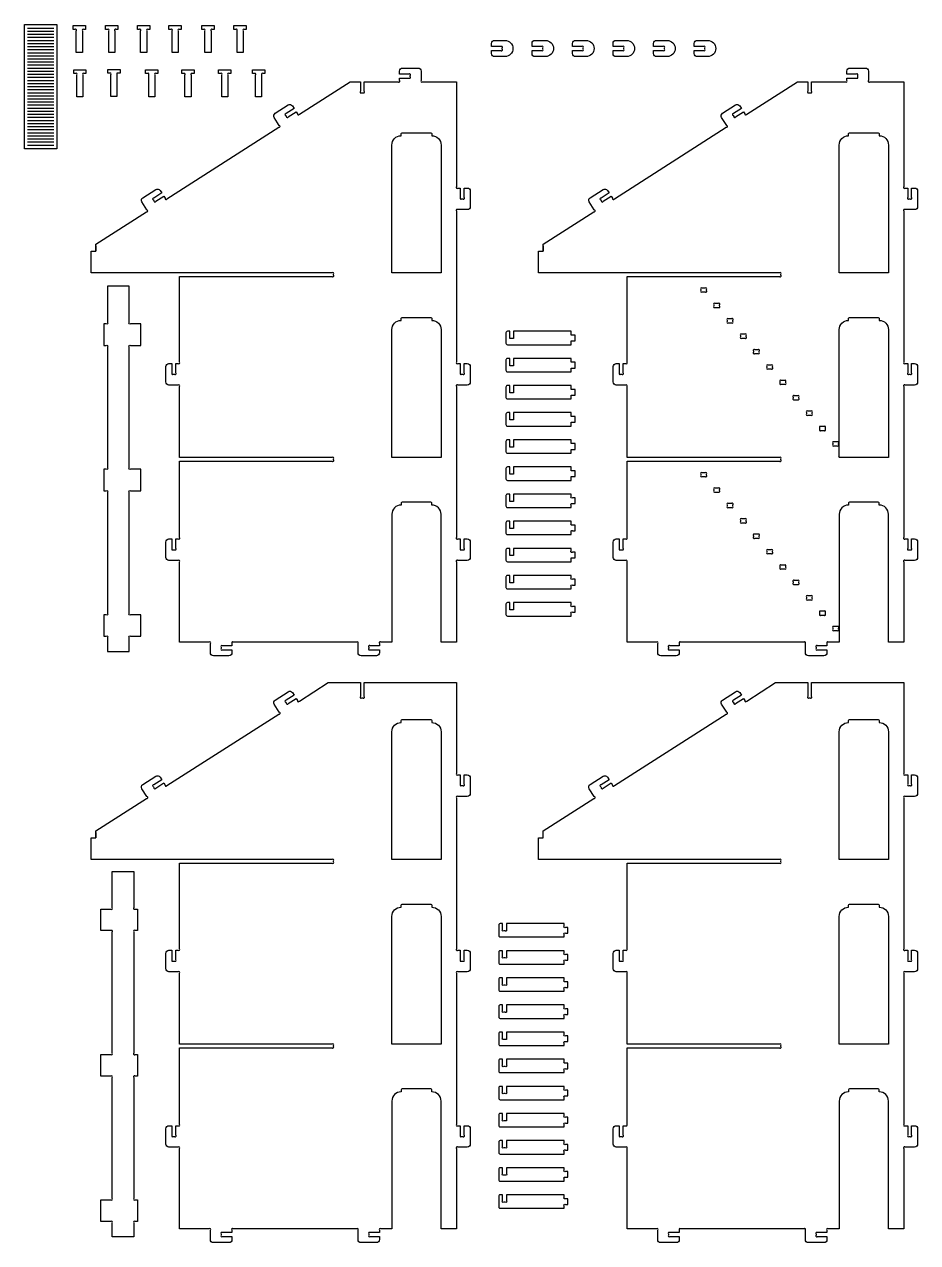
# Model space of a CAD drawing. Extents: x 4982 to 16003, y -2148 to 3908.
# Drawn here: x 13215 to 16003, y 22 to 3822 of the extents above; entities that cross this region are included whole.
import ezdxf

# ---------------------------------------------------------------- set-up
doc = ezdxf.new("R2010")
doc.units = 0
doc.header["$MEASUREMENT"] = 0
doc.layers.add('LAYER_1', color=18, linetype='CONTINUOUS')

msp = doc.modelspace()

# ---------------------------------------------------------------- linework, layer by layer
at = {"layer": 'LAYER_1'}
msp.add_lwpolyline([(13214.8, 3821.8), (13316.6, 3821.8), (13316.6, 3434), (13214.8, 3434)], close=True, dxfattribs=at)
for points in [[(13224.4, 3810.3), (13307, 3810.3)], [(13224.4, 3800.7), (13307, 3800.7)], [(13224.4, 3791.1), (13307, 3791.1)], [(13224.4, 3781.5), (13307, 3781.5)], [(13224.4, 3771.9), (13307, 3771.9)], [(13224.4, 3762.3), (13307, 3762.3)], [(13224.4, 3752.7), (13307, 3752.7)], [(13224.4, 3743.1), (13307, 3743.1)], [(13224.4, 3733.5), (13307, 3733.5)], [(13224.4, 3723.9), (13307, 3723.9)], [(13224.4, 3714.3), (13307, 3714.3)], [(13224.4, 3704.7), (13307, 3704.7)], [(13224.4, 3695.1), (13307, 3695.1)], [(13224.4, 3685.5), (13307, 3685.5)], [(13224.4, 3675.9), (13307, 3675.9)], [(13224.4, 3666.3), (13307, 3666.3)], [(13224.4, 3656.7), (13307, 3656.7)], [(13224.4, 3647.1), (13307, 3647.1)], [(13224.4, 3637.5), (13307, 3637.5)], [(13224.4, 3627.9), (13307, 3627.9)], [(13224.4, 3618.3), (13307, 3618.3)], [(13224.4, 3608.7), (13307, 3608.7)], [(13224.4, 3599.1), (13307, 3599.1)], [(13224.4, 3589.5), (13307, 3589.5)], [(13224.4, 3579.9), (13307, 3579.9)], [(13224.4, 3570.3), (13307, 3570.3)], [(13224.4, 3560.7), (13307, 3560.7)], [(13224.4, 3551.1), (13307, 3551.1)], [(13224.4, 3541.5), (13307, 3541.5)], [(13224.4, 3531.9), (13307, 3531.9)], [(13224.4, 3522.3), (13307, 3522.3)], [(13224.4, 3512.7), (13307, 3512.7)], [(13224.4, 3503.1), (13307, 3503.1)], [(14010.6, 3506.5), (14006.5, 3513.1)], [(13224.4, 3493.5), (13307, 3493.5)], [(13224.4, 3483.9), (13307, 3483.9)], [(13224.4, 3474.3), (13307, 3474.3)], [(13224.4, 3464.7), (13307, 3464.7)], [(13224.4, 3455.1), (13307, 3455.1)], [(13224.4, 3445.5), (13307, 3445.5)], [(14563.5, 3239.7), (14563.5, 3086.8)]]:
    msp.add_lwpolyline(points, dxfattribs=at)
for points in [[(13405.7, 3805.9), (13400.3, 3805.9, 1), (13396.1, 3801.6), (13396.1, 3733.9), (13376.9, 3733.9), (13376.9, 3801.6, 1), (13372.7, 3805.9), (13367.3, 3805.9), (13367.3, 3817.9), (13405.7, 3817.9)], [(13507, 3805.9), (13501.7, 3805.9, 1), (13497.4, 3801.6), (13497.4, 3733.9), (13478.2, 3733.9), (13478.2, 3801.6, 1), (13474, 3805.9), (13468.6, 3805.9), (13468.6, 3817.9), (13507, 3817.9)], [(13606.4, 3805.9), (13601, 3805.9, 1), (13596.8, 3801.6), (13596.8, 3733.9), (13577.6, 3733.9), (13577.6, 3801.6, 1), (13573.3, 3805.9), (13568, 3805.9), (13568, 3817.9), (13606.4, 3817.9)], [(13704.7, 3805.9), (13699.4, 3805.9, 1), (13695.1, 3801.6), (13695.1, 3733.9), (13675.9, 3733.9), (13675.9, 3801.6, 1), (13671.7, 3805.9), (13666.3, 3805.9), (13666.3, 3817.9), (13704.7, 3817.9)], [(13807, 3805.9), (13801.7, 3805.9, 1), (13797.4, 3801.6), (13797.4, 3733.9), (13778.2, 3733.9), (13778.2, 3801.6, 1), (13774, 3805.9), (13768.6, 3805.9), (13768.6, 3817.9), (13807, 3817.9)], [(13907.4, 3805.9), (13902, 3805.9, 1), (13897.8, 3801.6), (13897.8, 3733.9), (13878.6, 3733.9), (13878.6, 3801.6, 1), (13874.3, 3805.9), (13869, 3805.9), (13869, 3817.9), (13907.4, 3817.9)], [(14672.7, 3740.5), (14702.1, 3740.5, 1), (14706.3, 3744.7), (14706.3, 3748.2, 1), (14702.1, 3752.5), (14672.7, 3752.5), (14672.7, 3762.1, -0.414214), (14682.3, 3771.7), (14714.7, 3771.7, -1), (14714.7, 3721.3), (14682.3, 3721.3, -0.414214), (14672.7, 3730.9)], [(14799.3, 3740.5), (14828.6, 3740.5, 1), (14832.9, 3744.7), (14832.9, 3748.2, 1), (14828.6, 3752.5), (14799.3, 3752.5), (14799.3, 3762.1, -0.414214), (14808.9, 3771.7), (14841.3, 3771.7, -1), (14841.3, 3721.3), (14808.9, 3721.3, -0.414214), (14799.3, 3730.9)], [(14925.9, 3740.5), (14955.2, 3740.5, 1), (14959.5, 3744.7), (14959.5, 3748.2, 1), (14955.2, 3752.5), (14925.9, 3752.5), (14925.9, 3762.1, -0.414214), (14935.5, 3771.7), (14967.9, 3771.7, -1), (14967.9, 3721.3), (14935.5, 3721.3, -0.414214), (14925.9, 3730.9)], [(15052.4, 3740.5), (15081.8, 3740.5, 1), (15086, 3744.7), (15086, 3748.2, 1), (15081.8, 3752.5), (15052.4, 3752.5), (15052.4, 3762.1, -0.414214), (15062, 3771.7), (15094.4, 3771.7, -1), (15094.4, 3721.3), (15062, 3721.3, -0.414214), (15052.4, 3730.9)], [(15179, 3740.5), (15208.4, 3740.5, 1), (15212.6, 3744.7), (15212.6, 3748.2, 1), (15208.4, 3752.5), (15179, 3752.5), (15179, 3762.1, -0.414214), (15188.6, 3771.7), (15221, 3771.7, -1), (15221, 3721.3), (15188.6, 3721.3, -0.414214), (15179, 3730.9)], [(15305.6, 3740.5), (15334.9, 3740.5, 1), (15339.2, 3744.7), (15339.2, 3748.2, 1), (15334.9, 3752.5), (15305.6, 3752.5), (15305.6, 3762.1, -0.414214), (15315.2, 3771.7), (15347.6, 3771.7, -1), (15347.6, 3721.3), (15315.2, 3721.3, -0.414214), (15305.6, 3730.9)], [(13407.2, 3668.2), (13401.8, 3668.2, 1), (13397.6, 3664), (13397.6, 3596.2), (13378.4, 3596.2), (13378.4, 3664, 1), (13374.2, 3668.2), (13368.8, 3668.2), (13368.8, 3680.2), (13407.2, 3680.2)], [(13437.9, 3131.3), (13437.9, 3114.3), (13437.9, 3136.2), (13596.2, 3237.2, 1), (13597.5, 3243), (13581.7, 3267.8, -0.414214), (13584.6, 3281), (13625.1, 3306.8, -0.414214), (13638.3, 3303.9), (13643.5, 3295.8), (13618.8, 3280, 1), (13617.5, 3274.2), (13619.4, 3271.2, 1), (13625.2, 3269.9), (13650, 3285.7), (13654.1, 3279.2, 1), (13660, 3277.9), (14009.3, 3500.7, 1), (14010.6, 3506.5), (13994.9, 3531.3, -0.414214), (13997.8, 3544.5), (14038.3, 3570.3, -0.414214), (14051.5, 3567.4), (14056.7, 3559.3), (14031.9, 3543.5, 1), (14030.6, 3537.7), (14032.5, 3534.7, 1), (14038.4, 3533.4), (14063.1, 3549.2), (14067.3, 3542.7, 1), (14073.2, 3541.4), (14231.5, 3642.3), (14263.5, 3642.3), (14263.5, 3613, 1), (14267.7, 3608.7), (14271.2, 3608.7, 1), (14275.5, 3613), (14275.5, 3642.3), (14381.6, 3642.3, 1), (14385.9, 3646.6), (14385.9, 3654.3), (14415.2, 3654.3, 1), (14419.5, 3658.6), (14419.5, 3662.1, 1), (14415.2, 3666.3), (14385.9, 3666.3), (14385.9, 3675.9, -0.414214), (14395.5, 3685.5), (14443.5, 3685.5, -0.414214), (14453.1, 3675.9), (14453.1, 3646.6, 1), (14457.3, 3642.3), (14563.5, 3642.3), (14563.5, 3315.4, 1), (14567.7, 3311.1), (14575.5, 3311.1), (14575.5, 3281.8, 1), (14579.7, 3277.5), (14583.2, 3277.5, 1), (14587.5, 3281.8), (14587.5, 3311.1), (14597.1, 3311.1, -0.414214), (14606.7, 3301.5), (14606.7, 3253.5, -0.414214), (14597.1, 3243.9), (14567.7, 3243.9, 1), (14563.5, 3239.7), (14563.5, 2768.2, 1), (14567.7, 2763.9), (14575.5, 2763.9), (14575.5, 2734.6, 1), (14579.7, 2730.3), (14583.2, 2730.3, 1), (14587.5, 2734.6), (14587.5, 2763.9), (14597.1, 2763.9, -0.414214), (14606.7, 2754.3), (14606.7, 2706.3, -0.414214), (14597.1, 2696.7), (14567.7, 2696.7, 1), (14563.5, 2692.5), (14563.5, 2221, 1), (14567.7, 2216.7), (14575.5, 2216.7), (14575.5, 2187.4, 1), (14579.7, 2183.1), (14583.2, 2183.1, 1), (14587.5, 2187.4), (14587.5, 2216.7), (14597.1, 2216.7, -0.414214), (14606.7, 2207.1), (14606.7, 2159.1, -0.414214), (14597.1, 2149.5), (14567.7, 2149.5, 1), (14563.5, 2145.3), (14563.5, 1895.1), (14515.5, 1895.1), (14515.5, 2293.5, 0.414214), (14486.7, 2322.3), (14486.7, 2327.1, 0.414214), (14481.9, 2331.9), (14395.5, 2331.9, 0.414214), (14390.7, 2327.1), (14390.7, 2322.3, 0.414214), (14361.9, 2293.5), (14361.9, 1895.1), (14327.7, 1895.1, 1), (14323.5, 1890.9), (14323.5, 1883.1), (14294.1, 1883.1, 1), (14289.9, 1878.9), (14289.9, 1875.4, 1), (14294.1, 1871.1), (14323.5, 1871.1), (14323.5, 1861.5, -0.414214), (14313.9, 1851.9), (14265.9, 1851.9, -0.414214), (14256.3, 1861.5), (14256.3, 1890.9, 1), (14252, 1895.1), (13866.9, 1895.1, 1), (13862.7, 1890.9), (13862.7, 1883.1), (13833.3, 1883.1, 1), (13829.1, 1878.9), (13829.1, 1875.4, 1), (13833.3, 1871.1), (13862.7, 1871.1), (13862.7, 1861.5, -0.414214), (13853.1, 1851.9), (13805.1, 1851.9, -0.414214), (13795.5, 1861.5), (13795.5, 1890.9, 1), (13791.2, 1895.1), (13699.5, 1895.1), (13699.5, 2145.3, 1), (13695.2, 2149.5), (13665.9, 2149.5, -0.414214), (13656.3, 2159.1), (13656.3, 2207.1, -0.414214), (13665.9, 2216.7), (13675.5, 2216.7), (13675.5, 2187.4, 1), (13679.7, 2183.1), (13683.2, 2183.1, 1), (13687.5, 2187.4), (13687.5, 2216.7), (13695.2, 2216.7, 1), (13699.5, 2221), (13699.5, 2459.1), (14175.2, 2459.1, 1), (14179.5, 2463.4), (14179.5, 2466.9, 1), (14175.2, 2471.1), (13699.5, 2471.1), (13699.5, 2692.5, 1), (13695.2, 2696.7), (13665.9, 2696.7, -0.414214), (13656.3, 2706.3), (13656.3, 2754.3, -0.414214), (13665.9, 2763.9), (13675.5, 2763.9), (13675.5, 2734.6, 1), (13679.7, 2730.3), (13683.2, 2730.3, 1), (13687.5, 2734.6), (13687.5, 2763.9), (13695.2, 2763.9, 1), (13699.5, 2768.2), (13699.5, 3035.1), (14175.2, 3035.1, 1), (14179.5, 3039.4), (14179.5, 3042.9, 1), (14175.2, 3047.1), (13423.5, 3047.1), (13423.5, 3114.3), (13437.9, 3114.3)], [(13513.5, 3669.1), (13508.1, 3669.1, 1), (13503.9, 3664.9), (13503.9, 3597.1), (13484.7, 3597.1), (13484.7, 3664.9, 1), (13480.4, 3669.1), (13475.1, 3669.1), (13475.1, 3681.1), (13513.5, 3681.1)], [(13631.7, 3668.2), (13626.4, 3668.2, 1), (13622.1, 3664), (13622.1, 3596.2), (13602.9, 3596.2), (13602.9, 3664, 1), (13598.7, 3668.2), (13593.3, 3668.2), (13593.3, 3680.2), (13631.7, 3680.2)], [(13744.9, 3668.2), (13739.5, 3668.2, 1), (13735.3, 3664), (13735.3, 3596.2), (13716.1, 3596.2), (13716.1, 3664, 1), (13711.8, 3668.2), (13706.5, 3668.2), (13706.5, 3680.2), (13744.9, 3680.2)], [(13859.7, 3668.2), (13854.3, 3668.2, 1), (13850.1, 3664), (13850.1, 3596.2), (13830.9, 3596.2), (13830.9, 3664, 1), (13826.7, 3668.2), (13821.3, 3668.2), (13821.3, 3680.2), (13859.7, 3680.2)], [(13965.1, 3668.2), (13959.8, 3668.2, 1), (13955.5, 3664), (13955.5, 3596.2), (13936.3, 3596.2), (13936.3, 3664, 1), (13932.1, 3668.2), (13926.7, 3668.2), (13926.7, 3680.2), (13965.1, 3680.2)], [(14834.2, 3131.3), (14834.2, 3114.3), (14834.2, 3136.2), (14992.5, 3237.2, 1), (14993.8, 3243), (14978, 3267.8, -0.414214), (14980.9, 3281), (15021.4, 3306.8, -0.414214), (15034.6, 3303.9), (15039.8, 3295.8), (15015, 3280, 1), (15013.7, 3274.2), (15015.6, 3271.2, 1), (15021.5, 3269.9), (15046.2, 3285.7), (15050.4, 3279.2, 1), (15056.3, 3277.9), (15405.6, 3500.7, 1), (15406.9, 3506.5), (15391.1, 3531.3, -0.414214), (15394.1, 3544.5), (15434.5, 3570.3, -0.414214), (15447.8, 3567.4), (15452.9, 3559.3), (15428.2, 3543.5, 1), (15426.9, 3537.7), (15428.8, 3534.7, 1), (15434.6, 3533.4), (15459.4, 3549.2), (15463.6, 3542.7, 1), (15469.4, 3541.4), (15627.7, 3642.3), (15659.8, 3642.3), (15659.8, 3613, 1), (15664, 3608.7), (15667.5, 3608.7, 1), (15671.8, 3613), (15671.8, 3642.3), (15777.9, 3642.3, 1), (15782.2, 3646.6), (15782.2, 3654.3), (15811.5, 3654.3, 1), (15815.8, 3658.6), (15815.8, 3662.1, 1), (15811.5, 3666.3), (15782.2, 3666.3), (15782.2, 3675.9, -0.414214), (15791.8, 3685.5), (15839.8, 3685.5, -0.414214), (15849.4, 3675.9), (15849.4, 3646.6, 1), (15853.6, 3642.3), (15959.8, 3642.3), (15959.8, 3315.4, 1), (15964, 3311.1), (15971.8, 3311.1), (15971.8, 3281.8, 1), (15976, 3277.5), (15979.5, 3277.5, 1), (15983.8, 3281.8), (15983.8, 3311.1), (15993.4, 3311.1, -0.414214), (16003, 3301.5), (16003, 3253.5, -0.414214), (15993.4, 3243.9), (15964, 3243.9, 1), (15959.8, 3239.7), (15959.8, 2768.2, 1), (15964, 2763.9), (15971.8, 2763.9), (15971.8, 2734.6, 1), (15976, 2730.3), (15979.5, 2730.3, 1), (15983.8, 2734.6), (15983.8, 2763.9), (15993.4, 2763.9, -0.414214), (16003, 2754.3), (16003, 2706.3, -0.414214), (15993.4, 2696.7), (15964, 2696.7, 1), (15959.8, 2692.5), (15959.8, 2221, 1), (15964, 2216.7), (15971.8, 2216.7), (15971.8, 2187.4, 1), (15976, 2183.1), (15979.5, 2183.1, 1), (15983.8, 2187.4), (15983.8, 2216.7), (15993.4, 2216.7, -0.414214), (16003, 2207.1), (16003, 2159.1, -0.414214), (15993.4, 2149.5), (15964, 2149.5, 1), (15959.8, 2145.3), (15959.8, 1895.1), (15911.8, 1895.1), (15911.8, 2293.5, 0.414214), (15883, 2322.3), (15883, 2327.1, 0.414214), (15878.2, 2331.9), (15791.8, 2331.9, 0.414214), (15787, 2327.1), (15787, 2322.3, 0.414214), (15758.2, 2293.5), (15758.2, 1895.1), (15724, 1895.1, 1), (15719.8, 1890.9), (15719.8, 1883.1), (15690.4, 1883.1, 1), (15686.2, 1878.9), (15686.2, 1875.4, 1), (15690.4, 1871.1), (15719.8, 1871.1), (15719.8, 1861.5, -0.414214), (15710.2, 1851.9), (15662.2, 1851.9, -0.414214), (15652.6, 1861.5), (15652.6, 1890.9, 1), (15648.3, 1895.1), (15263.2, 1895.1, 1), (15259, 1890.9), (15259, 1883.1), (15229.6, 1883.1, 1), (15225.4, 1878.9), (15225.4, 1875.4, 1), (15229.6, 1871.1), (15259, 1871.1), (15259, 1861.5, -0.414214), (15249.4, 1851.9), (15201.4, 1851.9, -0.414214), (15191.8, 1861.5), (15191.8, 1890.9, 1), (15187.5, 1895.1), (15095.8, 1895.1), (15095.8, 2145.3, 1), (15091.5, 2149.5), (15062.2, 2149.5, -0.414214), (15052.6, 2159.1), (15052.6, 2207.1, -0.414214), (15062.2, 2216.7), (15071.8, 2216.7), (15071.8, 2187.4, 1), (15076, 2183.1), (15079.5, 2183.1, 1), (15083.8, 2187.4), (15083.8, 2216.7), (15091.5, 2216.7, 1), (15095.8, 2221), (15095.8, 2459.1), (15571.5, 2459.1, 1), (15575.8, 2463.4), (15575.8, 2466.9, 1), (15571.5, 2471.1), (15095.8, 2471.1), (15095.8, 2692.5, 1), (15091.5, 2696.7), (15062.2, 2696.7, -0.414214), (15052.6, 2706.3), (15052.6, 2754.3, -0.414214), (15062.2, 2763.9), (15071.8, 2763.9), (15071.8, 2734.6, 1), (15076, 2730.3), (15079.5, 2730.3, 1), (15083.8, 2734.6), (15083.8, 2763.9), (15091.5, 2763.9, 1), (15095.8, 2768.2), (15095.8, 3035.1), (15571.5, 3035.1, 1), (15575.8, 3039.4), (15575.8, 3042.9, 1), (15571.5, 3047.1), (14819.8, 3047.1), (14819.8, 3114.3), (14834.2, 3114.3)], [(14515.5, 3445.5), (14515.5, 3047.1), (14361.9, 3047.1), (14361.9, 3445.5, -0.414214), (14390.7, 3474.3), (14390.7, 3479.1, -0.414214), (14395.5, 3483.9), (14481.9, 3483.9, -0.414214), (14486.7, 3479.1), (14486.7, 3474.3, -0.414214)], [(15911.8, 3445.5), (15911.8, 3047.1), (15758.2, 3047.1), (15758.2, 3445.5, -0.414214), (15787, 3474.3), (15787, 3479.1, -0.414214), (15791.8, 3483.9), (15878.2, 3483.9, -0.414214), (15883, 3479.1), (15883, 3474.3, -0.414214)], [(13474.7, 3005.1), (13474.7, 2891.7, -1), (13470.4, 2887.5), (13462.7, 2887.5), (13462.7, 2820.3), (13470.4, 2820.3, -1), (13474.7, 2816), (13474.7, 2438.1, -1), (13470.4, 2433.9), (13462.7, 2433.9), (13462.7, 2366.7), (13470.4, 2366.7, -1), (13474.7, 2362.4), (13474.7, 1984.5, -1), (13470.4, 1980.3), (13462.7, 1980.3), (13462.7, 1913.1), (13470.4, 1913.1, -1), (13474.7, 1908.8), (13474.7, 1865.1), (13541.9, 1865.1), (13541.9, 1908.8, -1), (13546.1, 1913.1), (13577.9, 1913.1), (13577.9, 1980.3), (13546.1, 1980.3, -1), (13541.9, 1984.5), (13541.9, 2362.4, -1), (13546.1, 2366.7), (13577.9, 2366.7), (13577.9, 2433.9), (13546.1, 2433.9, -1), (13541.9, 2438.1), (13541.9, 2816, -1), (13546.1, 2820.3), (13577.9, 2820.3), (13577.9, 2887.5), (13546.1, 2887.5, -1), (13541.9, 2891.7), (13541.9, 3005.1)], [(15330.1, 2987.1), (15339.5, 2987.1, 1), (15343.8, 2991.4), (15343.8, 2994.9, 1), (15339.5, 2999.1), (15330.1, 2999.1, 1), (15325.8, 2994.9), (15325.8, 2991.4, 1)], [(15371.3, 2939.1), (15380.8, 2939.1, 1), (15385, 2943.4), (15385, 2946.9, 1), (15380.8, 2951.1), (15371.3, 2951.1, 1), (15367.1, 2946.9), (15367.1, 2943.4, 1)], [(14515.5, 2869.5), (14515.5, 2471.1), (14361.9, 2471.1), (14361.9, 2869.5, -0.414214), (14390.7, 2898.3), (14390.7, 2903.1, -0.414214), (14395.5, 2907.9), (14481.9, 2907.9, -0.414214), (14486.7, 2903.1), (14486.7, 2898.3, -0.414214)], [(15412.6, 2891.1), (15422, 2891.1, 1), (15426.2, 2895.4), (15426.2, 2898.9, 1), (15422, 2903.1), (15412.6, 2903.1, 1), (15408.3, 2898.9), (15408.3, 2895.4, 1)], [(15911.8, 2869.5), (15911.8, 2471.1), (15762.4, 2471.1, -1), (15758.2, 2475.4), (15758.2, 2869.5, -0.414214), (15787, 2898.3), (15787, 2903.1, -0.414214), (15791.8, 2907.9), (15878.2, 2907.9, -0.414214), (15883, 2903.1), (15883, 2898.3, -0.414214)], [(14921.8, 2864.5), (14741.8, 2864.5), (14741.8, 2841.7), (14729.8, 2841.7), (14729.8, 2864.5), (14722.6, 2864.5, 0.414214), (14717.8, 2859.7), (14717.8, 2827.3, 0.414214), (14722.6, 2822.5), (14921.8, 2822.5), (14921.8, 2834.5), (14933.8, 2834.5), (14933.8, 2852.5), (14921.8, 2852.5)], [(15453.8, 2843.1), (15463.2, 2843.1, 1), (15467.5, 2847.4), (15467.5, 2850.9, 1), (15463.2, 2855.1), (15453.8, 2855.1, 1), (15449.6, 2850.9), (15449.6, 2847.4, 1)], [(14921.8, 2779.8), (14741.8, 2779.8), (14741.8, 2757.1), (14729.8, 2757.1), (14729.8, 2779.8), (14722.6, 2779.8, 0.414214), (14717.8, 2775), (14717.8, 2742.7, 0.414214), (14722.6, 2737.9), (14921.8, 2737.9), (14921.8, 2749.9), (14933.8, 2749.9), (14933.8, 2767.8), (14921.8, 2767.8)], [(15495, 2795.1), (15504.5, 2795.1, 1), (15508.7, 2799.4), (15508.7, 2802.9, 1), (15504.5, 2807.1), (15495, 2807.1, 1), (15490.8, 2802.9), (15490.8, 2799.4, 1)], [(15536.3, 2747.1), (15545.7, 2747.1, 1), (15550, 2751.4), (15550, 2754.9, 1), (15545.7, 2759.1), (15536.3, 2759.1, 1), (15532, 2754.9), (15532, 2751.4, 1)], [(15577.5, 2699.1), (15586.9, 2699.1, 1), (15591.2, 2703.4), (15591.2, 2706.9, 1), (15586.9, 2711.1), (15577.5, 2711.1, 1), (15573.3, 2706.9), (15573.3, 2703.4, 1)], [(14921.8, 2695.2), (14741.8, 2695.2), (14741.8, 2672.5), (14729.8, 2672.5), (14729.8, 2695.2), (14722.6, 2695.2, 0.414214), (14717.8, 2690.4), (14717.8, 2658.1, 0.414214), (14722.6, 2653.3), (14921.8, 2653.3), (14921.8, 2665.3), (14933.8, 2665.3), (14933.8, 2683.2), (14921.8, 2683.2)], [(15618.7, 2651.1), (15628.2, 2651.1, 1), (15632.4, 2655.4), (15632.4, 2658.9, 1), (15628.2, 2663.1), (15618.7, 2663.1, 1), (15614.5, 2658.9), (15614.5, 2655.4, 1)], [(14921.8, 2610.6), (14741.8, 2610.6), (14741.8, 2587.8), (14729.8, 2587.8), (14729.8, 2610.6), (14722.6, 2610.6, 0.414214), (14717.8, 2605.8), (14717.8, 2573.4, 0.414214), (14722.6, 2568.6), (14921.8, 2568.6), (14921.8, 2580.6), (14933.8, 2580.6), (14933.8, 2598.6), (14921.8, 2598.6)], [(15660, 2603.1), (15669.4, 2603.1, 1), (15673.7, 2607.4), (15673.7, 2610.9, 1), (15669.4, 2615.1), (15660, 2615.1, 1), (15655.7, 2610.9), (15655.7, 2607.4, 1)], [(15701.2, 2555.1), (15710.7, 2555.1, 1), (15714.9, 2559.4), (15714.9, 2562.9, 1), (15710.7, 2567.1), (15701.2, 2567.1, 1), (15697, 2562.9), (15697, 2559.4, 1)], [(14921.8, 2525.9), (14741.8, 2525.9), (14741.8, 2503.2), (14729.8, 2503.2), (14729.8, 2525.9), (14722.6, 2525.9, 0.414214), (14717.8, 2521.1), (14717.8, 2488.8, 0.414214), (14722.6, 2484), (14921.8, 2484), (14921.8, 2496), (14933.8, 2496), (14933.8, 2513.9), (14921.8, 2513.9)], [(15742.5, 2507.1), (15751.9, 2507.1, 1), (15756.1, 2511.4), (15756.1, 2514.9, 1), (15751.9, 2519.1), (15742.5, 2519.1, 1), (15738.2, 2514.9), (15738.2, 2511.4, 1)], [(14921.8, 2441.3), (14741.8, 2441.3), (14741.8, 2418.6), (14729.8, 2418.6), (14729.8, 2441.3), (14722.6, 2441.3, 0.414214), (14717.8, 2436.5), (14717.8, 2404.2, 0.414214), (14722.6, 2399.4), (14921.8, 2399.4), (14921.8, 2411.4), (14933.8, 2411.4), (14933.8, 2429.3), (14921.8, 2429.3)], [(15330.1, 2411.1), (15339.5, 2411.1, 1), (15343.8, 2415.4), (15343.8, 2418.9, 1), (15339.5, 2423.1), (15330.1, 2423.1, 1), (15325.8, 2418.9), (15325.8, 2415.4, 1)], [(14933.8, 2344.7), (14926, 2344.7, -1), (14921.8, 2348.9), (14921.8, 2356.7), (14741.8, 2356.7), (14741.8, 2334), (14729.8, 2334), (14729.8, 2356.7), (14722.6, 2356.7, 0.414214), (14717.8, 2351.9), (14717.8, 2319.6, 0.414214), (14722.6, 2314.8), (14921.8, 2314.8), (14921.8, 2322.5, -1), (14926, 2326.8), (14933.8, 2326.8)], [(15371.3, 2363.1), (15380.8, 2363.1, 1), (15385, 2367.4), (15385, 2370.9, 1), (15380.8, 2375.1), (15371.3, 2375.1, 1), (15367.1, 2370.9), (15367.1, 2367.4, 1)], [(15412.6, 2315.1), (15422, 2315.1, 1), (15426.2, 2319.4), (15426.2, 2322.9, 1), (15422, 2327.1), (15412.6, 2327.1, 1), (15408.3, 2322.9), (15408.3, 2319.4, 1)], [(14933.8, 2260.1), (14926, 2260.1, -1), (14921.8, 2264.3), (14921.8, 2272.1), (14741.8, 2272.1), (14741.8, 2249.3), (14729.8, 2249.3), (14729.8, 2272.1), (14722.6, 2272.1, 0.414214), (14717.8, 2267.3), (14717.8, 2234.9, 0.414214), (14722.6, 2230.1), (14921.8, 2230.1), (14921.8, 2237.9, -1), (14926, 2242.1), (14933.8, 2242.1)], [(15453.8, 2267.1), (15463.2, 2267.1, 1), (15467.5, 2271.4), (15467.5, 2274.9, 1), (15463.2, 2279.1), (15453.8, 2279.1, 1), (15449.6, 2274.9), (15449.6, 2271.4, 1)], [(15495, 2219.1), (15504.5, 2219.1, 1), (15508.7, 2223.4), (15508.7, 2226.9, 1), (15504.5, 2231.1), (15495, 2231.1, 1), (15490.8, 2226.9), (15490.8, 2223.4, 1)], [(14933.8, 2175.4), (14926, 2175.4, -1), (14921.8, 2179.7), (14921.8, 2187.4), (14741.8, 2187.4), (14741.8, 2164.7), (14729.8, 2164.7), (14729.8, 2187.4), (14722.6, 2187.4, 0.414214), (14717.8, 2182.6), (14717.8, 2150.3, 0.414214), (14722.6, 2145.5), (14921.8, 2145.5), (14921.8, 2153.3, -1), (14926, 2157.5), (14933.8, 2157.5)], [(15536.3, 2171.1), (15545.7, 2171.1, 1), (15550, 2175.4), (15550, 2178.9, 1), (15545.7, 2183.1), (15536.3, 2183.1, 1), (15532, 2178.9), (15532, 2175.4, 1)], [(15573.3, 2130.9), (15573.3, 2127.4, 1), (15577.5, 2123.1), (15586.9, 2123.1, 1), (15591.2, 2127.4), (15591.2, 2130.9, 1), (15586.9, 2135.1), (15577.5, 2135.1, 1)], [(14933.8, 2090.8), (14926, 2090.8, -1), (14921.8, 2095), (14921.8, 2102.8), (14741.8, 2102.8), (14741.8, 2080.1), (14729.8, 2080.1), (14729.8, 2102.8), (14722.6, 2102.8, 0.414214), (14717.8, 2098), (14717.8, 2065.7, 0.414214), (14722.6, 2060.9), (14921.8, 2060.9), (14921.8, 2068.6, -1), (14926, 2072.9), (14933.8, 2072.9)], [(15618.7, 2075.1), (15628.2, 2075.1, 1), (15632.4, 2079.4), (15632.4, 2082.9, 1), (15628.2, 2087.1), (15618.7, 2087.1, 1), (15614.5, 2082.9), (15614.5, 2079.4, 1)], [(14933.8, 2006.2), (14926, 2006.2, -1), (14921.8, 2010.4), (14921.8, 2018.2), (14741.8, 2018.2), (14741.8, 1995.4), (14729.8, 1995.4), (14729.8, 2018.2), (14722.6, 2018.2, 0.414214), (14717.8, 2013.4), (14717.8, 1981, 0.414214), (14722.6, 1976.2), (14921.8, 1976.2), (14921.8, 1984, -1), (14926, 1988.2), (14933.8, 1988.2)], [(15660, 2027.1), (15669.4, 2027.1, 1), (15673.7, 2031.4), (15673.7, 2034.9, 1), (15669.4, 2039.1), (15660, 2039.1, 1), (15655.7, 2034.9), (15655.7, 2031.4, 1)], [(15701.2, 1979.1), (15710.7, 1979.1, 1), (15714.9, 1983.4), (15714.9, 1986.9, 1), (15710.7, 1991.1), (15701.2, 1991.1, 1), (15697, 1986.9), (15697, 1983.4, 1)], [(15742.5, 1931.1), (15751.9, 1931.1, 1), (15756.1, 1935.4), (15756.1, 1938.9, 1), (15751.9, 1943.1), (15742.5, 1943.1, 1), (15738.2, 1938.9), (15738.2, 1935.4, 1)], [(13437.9, 1301.1), (13437.9, 1284.1), (13437.9, 1306), (13596.2, 1406.9, 1), (13597.5, 1412.8), (13581.7, 1437.5, -0.414214), (13584.6, 1450.8), (13625.1, 1476.6, -0.414214), (13638.3, 1473.7), (13643.5, 1465.6), (13618.8, 1449.8, 1), (13617.5, 1443.9), (13619.4, 1441, 1), (13625.2, 1439.7), (13650, 1455.5), (13654.1, 1448.9, 1), (13660, 1447.6), (14009.3, 1670.4, 1), (14010.6, 1676.3), (13994.9, 1701, -0.414214), (13997.8, 1714.3), (14038.3, 1740.1, -0.414214), (14051.5, 1737.2), (14056.7, 1729.1), (14031.9, 1713.3, 1), (14030.6, 1707.4), (14032.5, 1704.5, 1), (14038.4, 1703.2), (14063.1, 1719), (14067.3, 1712.4, 1), (14073.2, 1711.1), (14163.5, 1768.7), (14263.5, 1768.7), (14263.5, 1725, 1), (14267.7, 1720.7), (14271.2, 1720.7, 1), (14275.5, 1725), (14275.5, 1768.7), (14563.5, 1768.7), (14563.5, 1485.1, 1), (14567.7, 1480.9), (14575.5, 1480.9), (14575.5, 1451.5, 1), (14579.7, 1447.3), (14583.2, 1447.3, 1), (14587.5, 1451.5), (14587.5, 1480.9), (14597.1, 1480.9, -0.414214), (14606.7, 1471.3), (14606.7, 1423.3, -0.414214), (14597.1, 1413.7), (14567.7, 1413.7, 1), (14563.5, 1409.4), (14563.5, 937.9, 1), (14567.7, 933.7), (14575.5, 933.7), (14575.5, 904.3, 1), (14579.7, 900.1), (14583.2, 900.1, 1), (14587.5, 904.3), (14587.5, 933.7), (14597.1, 933.7, -0.414214), (14606.7, 924.1), (14606.7, 876.1, -0.414214), (14597.1, 866.5), (14567.7, 866.5, 1), (14563.5, 862.2), (14563.5, 390.7, 1), (14567.7, 386.5), (14575.5, 386.5), (14575.5, 357.1, 1), (14579.7, 352.9), (14583.2, 352.9, 1), (14587.5, 357.1), (14587.5, 386.5), (14597.1, 386.5, -0.414214), (14606.7, 376.9), (14606.7, 328.9, -0.414214), (14597.1, 319.3), (14567.7, 319.3, 1), (14563.5, 315), (14563.5, 64.9), (14515.5, 64.9), (14515.5, 463.3, 0.414214), (14486.7, 492.1), (14486.7, 496.9, 0.414214), (14481.9, 501.7), (14395.5, 501.7, 0.414214), (14390.7, 496.9), (14390.7, 492.1, 0.414214), (14361.9, 463.3), (14361.9, 64.9), (14327.7, 64.9, 1), (14323.5, 60.6), (14323.5, 52.9), (14294.1, 52.9, 1), (14289.9, 48.6), (14289.9, 45.1, 1), (14294.1, 40.9), (14323.5, 40.9), (14323.5, 31.3, -0.414214), (14313.9, 21.7), (14265.9, 21.7, -0.414214), (14256.3, 31.3), (14256.3, 60.6, 1), (14252, 64.9), (13866.9, 64.9, 1), (13862.7, 60.6), (13862.7, 52.9), (13833.3, 52.9, 1), (13829.1, 48.6), (13829.1, 45.1, 1), (13833.3, 40.9), (13862.7, 40.9), (13862.7, 31.3, -0.414214), (13853.1, 21.7), (13805.1, 21.7, -0.414214), (13795.5, 31.3), (13795.5, 60.6, 1), (13791.2, 64.9), (13699.5, 64.9), (13699.5, 315, 1), (13695.2, 319.3), (13665.9, 319.3, -0.414214), (13656.3, 328.9), (13656.3, 376.9, -0.414214), (13665.9, 386.5), (13675.5, 386.5), (13675.5, 357.1, 1), (13679.7, 352.9), (13683.2, 352.9, 1), (13687.5, 357.1), (13687.5, 386.5), (13695.2, 386.5, 1), (13699.5, 390.7), (13699.5, 628.9), (14175.2, 628.9, 1), (14179.5, 633.1), (14179.5, 636.6, 1), (14175.2, 640.9), (13699.5, 640.9), (13699.5, 862.2, 1), (13695.2, 866.5), (13665.9, 866.5, -0.414214), (13656.3, 876.1), (13656.3, 924.1, -0.414214), (13665.9, 933.7), (13675.5, 933.7), (13675.5, 904.3, 1), (13679.7, 900.1), (13683.2, 900.1, 1), (13687.5, 904.3), (13687.5, 933.7), (13695.2, 933.7, 1), (13699.5, 937.9), (13699.5, 1204.9), (14175.2, 1204.9, 1), (14179.5, 1209.1), (14179.5, 1212.6, 1), (14175.2, 1216.9), (13423.5, 1216.9), (13423.5, 1284.1), (13437.9, 1284.1)], [(14834.2, 1295), (14834.2, 1306), (14992.5, 1406.9, 1), (14993.8, 1412.8), (14978, 1437.5, -0.414214), (14980.9, 1450.8), (15021.4, 1476.6, -0.414214), (15034.6, 1473.7), (15039.8, 1465.6), (15015, 1449.8, 1), (15013.7, 1443.9), (15015.6, 1441, 1), (15021.5, 1439.7), (15046.2, 1455.5), (15050.4, 1448.9, 1), (15056.3, 1447.6), (15405.6, 1670.4, 1), (15406.9, 1676.3), (15391.1, 1701, -0.414214), (15394.1, 1714.3), (15434.5, 1740.1, -0.414214), (15447.8, 1737.2), (15452.9, 1729.1), (15428.2, 1713.3, 1), (15426.9, 1707.4), (15428.8, 1704.5, 1), (15434.6, 1703.2), (15459.4, 1719), (15463.6, 1712.4, 1), (15469.4, 1711.1), (15559.7, 1768.7), (15659.8, 1768.7), (15659.8, 1725, 1), (15664, 1720.7), (15667.5, 1720.7, 1), (15671.8, 1725), (15671.8, 1768.7), (15959.8, 1768.7), (15959.8, 1485.1, 1), (15964, 1480.9), (15971.8, 1480.9), (15971.8, 1451.5, 1), (15976, 1447.3), (15979.5, 1447.3, 1), (15983.8, 1451.5), (15983.8, 1480.9), (15993.4, 1480.9, -0.414214), (16003, 1471.3), (16003, 1423.3, -0.414214), (15993.4, 1413.7), (15964, 1413.7, 1), (15959.8, 1409.4), (15959.8, 937.9, 1), (15964, 933.7), (15971.8, 933.7), (15971.8, 904.3, 1), (15976, 900.1), (15979.5, 900.1, 1), (15983.8, 904.3), (15983.8, 933.7), (15993.4, 933.7, -0.414214), (16003, 924.1), (16003, 876.1, -0.414214), (15993.4, 866.5), (15964, 866.5, 1), (15959.8, 862.2), (15959.8, 390.7, 1), (15964, 386.5), (15971.8, 386.5), (15971.8, 357.1, 1), (15976, 352.9), (15979.5, 352.9, 1), (15983.8, 357.1), (15983.8, 386.5), (15993.4, 386.5, -0.414214), (16003, 376.9), (16003, 328.9, -0.414214), (15993.4, 319.3), (15964, 319.3, 1), (15959.8, 315), (15959.8, 64.9), (15911.8, 64.9), (15911.8, 463.3, 0.414214), (15883, 492.1), (15883, 496.9, 0.414214), (15878.2, 501.7), (15791.8, 501.7, 0.414214), (15787, 496.9), (15787, 492.1, 0.414214), (15758.2, 463.3), (15758.2, 64.9), (15724, 64.9, 1), (15719.8, 60.6), (15719.8, 52.9), (15690.4, 52.9, 1), (15686.2, 48.6), (15686.2, 45.1, 1), (15690.4, 40.9), (15719.8, 40.9), (15719.8, 31.3, -0.414214), (15710.2, 21.7), (15662.2, 21.7, -0.414214), (15652.6, 31.3), (15652.6, 60.6, 1), (15648.3, 64.9), (15263.2, 64.9, 1), (15259, 60.6), (15259, 52.9), (15229.6, 52.9, 1), (15225.4, 48.6), (15225.4, 45.1, 1), (15229.6, 40.9), (15259, 40.9), (15259, 31.3, -0.414214), (15249.4, 21.7), (15201.4, 21.7, -0.414214), (15191.8, 31.3), (15191.8, 60.6, 1), (15187.5, 64.9), (15095.8, 64.9), (15095.8, 315, 1), (15091.5, 319.3), (15062.2, 319.3, -0.414214), (15052.6, 328.9), (15052.6, 376.9, -0.414214), (15062.2, 386.5), (15071.8, 386.5), (15071.8, 357.1, 1), (15076, 352.9), (15079.5, 352.9, 1), (15083.8, 357.1), (15083.8, 386.5), (15091.5, 386.5, 1), (15095.8, 390.7), (15095.8, 628.9), (15571.5, 628.9, 1), (15575.8, 633.1), (15575.8, 636.6, 1), (15571.5, 640.9), (15095.8, 640.9), (15095.8, 862.2, 1), (15091.5, 866.5), (15062.2, 866.5, -0.414214), (15052.6, 876.1), (15052.6, 924.1, -0.414214), (15062.2, 933.7), (15071.8, 933.7), (15071.8, 904.3, 1), (15076, 900.1), (15079.5, 900.1, 1), (15083.8, 904.3), (15083.8, 933.7), (15091.5, 933.7, 1), (15095.8, 937.9), (15095.8, 1204.9), (15571.5, 1204.9, 1), (15575.8, 1209.1), (15575.8, 1212.6, 1), (15571.5, 1216.9), (14819.8, 1216.9), (14819.8, 1284.1), (14834.2, 1284.1)], [(14515.5, 1615.3), (14515.5, 1216.9), (14361.9, 1216.9), (14361.9, 1615.3, -0.414214), (14390.7, 1644.1), (14390.7, 1648.9, -0.414214), (14395.5, 1653.7), (14481.9, 1653.7, -0.414214), (14486.7, 1648.9), (14486.7, 1644.1, -0.414214)], [(15911.8, 1615.3), (15911.8, 1216.9), (15758.2, 1216.9), (15758.2, 1615.3, -0.414214), (15787, 1644.1), (15787, 1648.9, -0.414214), (15791.8, 1653.7), (15878.2, 1653.7, -0.414214), (15883, 1648.9), (15883, 1644.1, -0.414214)], [(13556.4, 1179.8), (13556.4, 1066.5, 1), (13560.6, 1062.2), (13568.4, 1062.2), (13568.4, 995), (13560.6, 995, 1), (13556.4, 990.8), (13556.4, 612.9, 1), (13560.6, 608.6), (13568.4, 608.6), (13568.4, 541.4), (13560.6, 541.4, 1), (13556.4, 537.2), (13556.4, 159.3, 1), (13560.6, 155), (13568.4, 155), (13568.4, 87.8), (13560.6, 87.8, 1), (13556.4, 83.6), (13556.4, 39.8), (13489.2, 39.8), (13489.2, 83.6, 1), (13484.9, 87.8), (13453.2, 87.8), (13453.2, 155), (13484.9, 155, 1), (13489.2, 159.3), (13489.2, 537.2, 1), (13484.9, 541.4), (13453.2, 541.4), (13453.2, 608.6), (13484.9, 608.6, 1), (13489.2, 612.9), (13489.2, 990.8, 1), (13484.9, 995), (13453.2, 995), (13453.2, 1062.2), (13484.9, 1062.2, 1), (13489.2, 1066.5), (13489.2, 1179.8)], [(14515.5, 1039.3), (14515.5, 640.9), (14361.9, 640.9), (14361.9, 1039.3, -0.414214), (14390.7, 1068.1), (14390.7, 1072.9, -0.414214), (14395.5, 1077.7), (14481.9, 1077.7, -0.414214), (14486.7, 1072.9), (14486.7, 1068.1, -0.414214)], [(15911.8, 1039.3), (15911.8, 640.9), (15758.2, 640.9), (15758.2, 1039.3, -0.414214), (15787, 1068.1), (15787, 1072.9, -0.414214), (15791.8, 1077.7), (15878.2, 1077.7, -0.414214), (15883, 1072.9), (15883, 1068.1, -0.414214)], [(14911.4, 1005), (14903.7, 1005, -1), (14899.4, 1009.2), (14899.4, 1017), (14719.4, 1017), (14719.4, 998.5, -1), (14715.2, 994.3), (14711.7, 994.3, -1), (14707.4, 998.5), (14707.4, 1017), (14700.2, 1017, 0.414214), (14695.4, 1012.2), (14695.4, 979.9, 0.414214), (14700.2, 975.1), (14899.4, 975.1), (14899.4, 982.8, -1), (14903.7, 987.1), (14911.4, 987.1)], [(14911.4, 920.4), (14903.7, 920.4, -1), (14899.4, 924.6), (14899.4, 932.4), (14719.4, 932.4), (14719.4, 913.9, -1), (14715.2, 909.6), (14711.7, 909.6, -1), (14707.4, 913.9), (14707.4, 932.4), (14700.2, 932.4, 0.414214), (14695.4, 927.6), (14695.4, 895.2, 0.414214), (14700.2, 890.4), (14899.4, 890.4), (14899.4, 898.2, -1), (14903.7, 902.4), (14911.4, 902.4)], [(14911.4, 835.7), (14903.7, 835.7, -1), (14899.4, 840), (14899.4, 847.7), (14719.4, 847.7), (14719.4, 829.3, -1), (14715.2, 825), (14711.7, 825, -1), (14707.4, 829.3), (14707.4, 847.7), (14700.2, 847.7, 0.414214), (14695.4, 842.9), (14695.4, 810.6, 0.414214), (14700.2, 805.8), (14899.4, 805.8), (14899.4, 813.6, -1), (14903.7, 817.8), (14911.4, 817.8)], [(14911.4, 751.1), (14903.7, 751.1, -1), (14899.4, 755.4), (14899.4, 763.1), (14719.4, 763.1), (14719.4, 744.6, -1), (14715.2, 740.4), (14711.7, 740.4, -1), (14707.4, 744.6), (14707.4, 763.1), (14700.2, 763.1, 0.414214), (14695.4, 758.3), (14695.4, 726, 0.414214), (14700.2, 721.2), (14899.4, 721.2), (14899.4, 728.9, -1), (14903.7, 733.2), (14911.4, 733.2)], [(14911.4, 666.5), (14903.7, 666.5, -1), (14899.4, 670.7), (14899.4, 678.5), (14719.4, 678.5), (14719.4, 660, -1), (14715.2, 655.8), (14711.7, 655.8, -1), (14707.4, 660), (14707.4, 678.5), (14700.2, 678.5, 0.414214), (14695.4, 673.7), (14695.4, 641.4, 0.414214), (14700.2, 636.6), (14899.4, 636.6), (14899.4, 644.3, -1), (14903.7, 648.6), (14911.4, 648.6)], [(14911.4, 581.9), (14903.7, 581.9, -1), (14899.4, 586.1), (14899.4, 593.9), (14719.4, 593.9), (14719.4, 575.4, -1), (14715.2, 571.1), (14711.7, 571.1, -1), (14707.4, 575.4), (14707.4, 593.9), (14700.2, 593.9, 0.414214), (14695.4, 589.1), (14695.4, 556.7, 0.414214), (14700.2, 551.9), (14899.4, 551.9), (14899.4, 559.7, -1), (14903.7, 563.9), (14911.4, 563.9)], [(14911.4, 497.2), (14903.7, 497.2, -1), (14899.4, 501.5), (14899.4, 509.2), (14719.4, 509.2), (14719.4, 490.7, -1), (14715.2, 486.5), (14711.7, 486.5, -1), (14707.4, 490.7), (14707.4, 509.2), (14700.2, 509.2, 0.414214), (14695.4, 504.4), (14695.4, 472.1, 0.414214), (14700.2, 467.3), (14899.4, 467.3), (14899.4, 475.1, -1), (14903.7, 479.3), (14911.4, 479.3)], [(14911.4, 412.6), (14903.7, 412.6, -1), (14899.4, 416.8), (14899.4, 424.6), (14719.4, 424.6), (14719.4, 406.1, -1), (14715.2, 401.9), (14711.7, 401.9, -1), (14707.4, 406.1), (14707.4, 424.6), (14700.2, 424.6, 0.414214), (14695.4, 419.8), (14695.4, 387.5, 0.414214), (14700.2, 382.7), (14899.4, 382.7), (14899.4, 390.4, -1), (14903.7, 394.7), (14911.4, 394.7)], [(14911.4, 328), (14903.7, 328, -1), (14899.4, 332.2), (14899.4, 340), (14719.4, 340), (14719.4, 321.5, -1), (14715.2, 317.2), (14711.7, 317.2, -1), (14707.4, 321.5), (14707.4, 340), (14700.2, 340, 0.414214), (14695.4, 335.2), (14695.4, 302.8, 0.414214), (14700.2, 298), (14899.4, 298), (14899.4, 305.8, -1), (14903.7, 310), (14911.4, 310)], [(14911.4, 243.3), (14903.7, 243.3, -1), (14899.4, 247.6), (14899.4, 255.3), (14719.4, 255.3), (14719.4, 236.9, -1), (14715.2, 232.6), (14711.7, 232.6, -1), (14707.4, 236.9), (14707.4, 255.3), (14700.2, 255.3, 0.414214), (14695.4, 250.5), (14695.4, 218.2, 0.414214), (14700.2, 213.4), (14899.4, 213.4), (14899.4, 221.2, -1), (14903.7, 225.4), (14911.4, 225.4)], [(14911.4, 158.7), (14903.7, 158.7, -1), (14899.4, 163), (14899.4, 170.7), (14719.4, 170.7), (14719.4, 152.2, -1), (14715.2, 148), (14711.7, 148, -1), (14707.4, 152.2), (14707.4, 170.7), (14700.2, 170.7, 0.414214), (14695.4, 165.9), (14695.4, 133.6, 0.414214), (14700.2, 128.8), (14899.4, 128.8), (14899.4, 136.5, -1), (14903.7, 140.8), (14911.4, 140.8)]]:
    msp.add_lwpolyline(points, format="xyb", close=True, dxfattribs=at)

doc.saveas('drawing.dxf')
